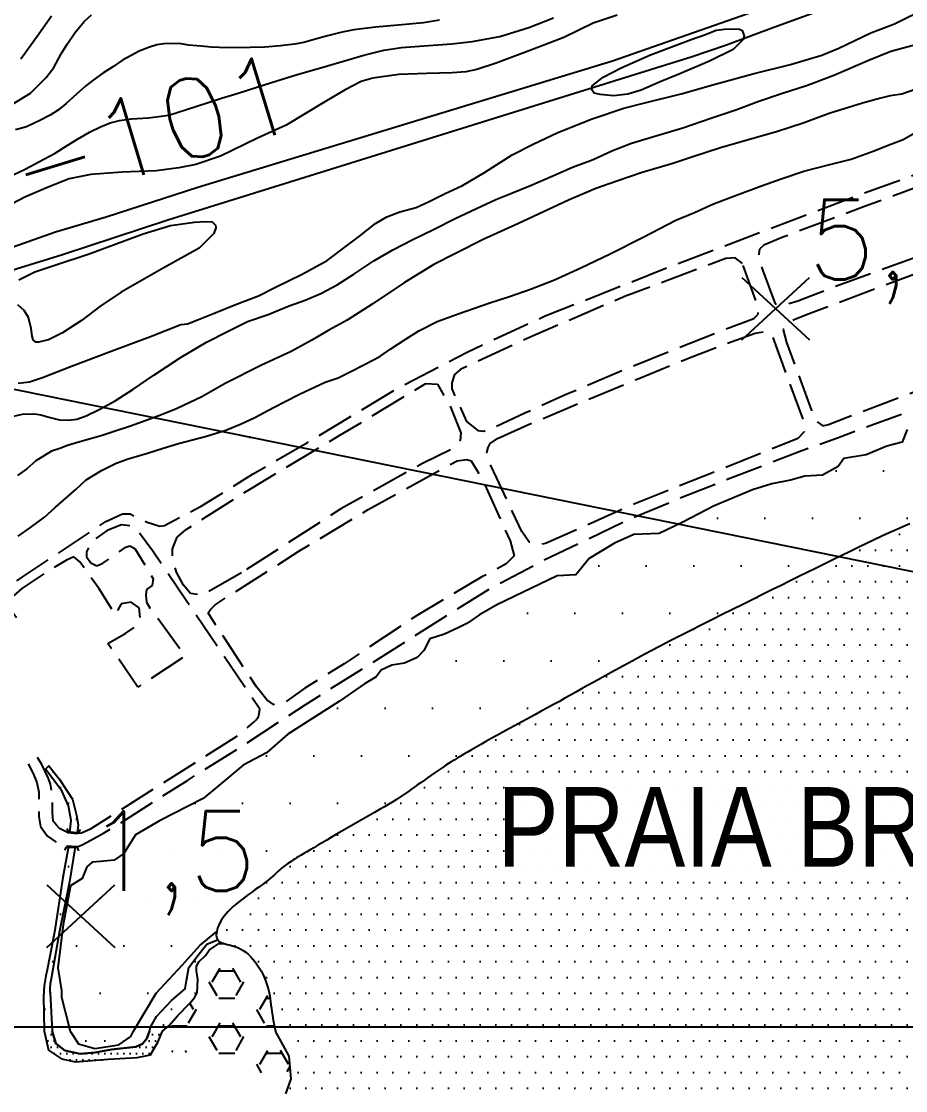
# Model space of a CAD drawing. Header units: millimetres. Extents: x 548366 to 1117317, y 7446967 to 14899125.
# Drawn here: x 552780 to 553223, y 7455383 to 7455919 of the extents above; entities that cross this region are included whole.
import ezdxf

# ---------------------------------------------------------------- set-up
doc = ezdxf.new("R2010")
doc.units = ezdxf.units.MM
doc.header["$MEASUREMENT"] = 0
doc.linetypes.add('MEIO-FIOx2', pattern=[20, 15, -5])
for name, color, linetype in [('AFLORAMENTO_ROCHOSO', 32, 'Continuous'), ('AUTO_ESTRADA', 224, 'Continuous'), ('CURVA_INTERMEDIÁRIA', 32, 'Continuous'), ('CURVA_MESTRA', 36, 'Continuous'), ('HACHURA_OCEANO', 131, 'Continuous'), ('MALHA_TM', 8, 'Continuous'), ('OCEANO', 5, 'Continuous'), ('PONTE', 8, 'Continuous'), ('PRAIA', 7, 'Continuous'), ('PTO_COTADO', 7, 'Continuous'), ('RADIAIS', 222, 'Continuous'), ('RIO_PERMANENTE', 4, 'Continuous'), ('RUA_PAV_C_MEIO_FIO', 1, 'MEIO-FIOx2'), ('TXT_HIDRO', 8, 'Continuous')]:
    doc.layers.add(name, color=color, linetype=linetype)
doc.styles.add('ROMANS', font='romans.shx')
doc.styles.add('TXT_PRAIA', font='ARIALN.TTF', dxfattribs={"height": 30})
pattern_1 = [(0, (0, 0), (3.96875, 7.9375), [0, -7.9375])]
pattern_2 = [(0, (0, 0), (0, 13.74815), [7.9375, -15.875]), (120, (0, 0), (-11.906247155, -6.874075), [7.9375, -15.875]), (60, (7.938, 0), (-11.906247155, 6.874075), [7.9375, -15.875])]

msp = doc.modelspace()

# ---------------------------------------------------------------- hatches: boundary and pattern name
at = {"layer": 'AFLORAMENTO_ROCHOSO'}
h = msp.add_hatch(dxfattribs=at)
h.set_pattern_fill('HEX', color=256, scale=2.5, style=0)
h.set_pattern_definition(pattern_2)
h.paths.add_polyline_path([(552867.77, 7455432.16), (552866.56, 7455429.76), (552864.16, 7455427.05), (552860, 7455422.7), (552860, 7455412.75), (552907.09, 7455412.75), (552906.43, 7455415.74), (552905.92, 7455418.35), (552905.52, 7455420.62), (552905.21, 7455422.61), (552904.96, 7455424.39), (552904.76, 7455426.02), (552904.56, 7455427.54), (552904.36, 7455429.03), (552904.11, 7455430.53), (552903.82, 7455432.05), (552903.47, 7455433.58), (552903.06, 7455435.13), (552902.58, 7455436.7), (552902.02, 7455438.27), (552901.38, 7455439.85), (552900.64, 7455441.43), (552899.8, 7455443.01), (552898.88, 7455444.58), (552897.87, 7455446.1), (552896.8, 7455447.57), (552895.68, 7455448.95), (552894.51, 7455450.24), (552893.31, 7455451.39), (552892.09, 7455452.41), (552890.85, 7455453.26), (552889.62, 7455453.97), (552888.4, 7455454.56), (552887.2, 7455455.04), (552886.03, 7455455.44), (552884.89, 7455455.77), (552883.81, 7455456.05), (552882.78, 7455456.31), (552881.26, 7455456.72), (552879.62, 7455457.31), (552873.78, 7455453.49), (552871.97, 7455450.79), (552868.67, 7455447.79), (552867.46, 7455445.38), (552867.46, 7455442.98), (552868.07, 7455438.77)])
h.paths.add_polyline_path([(552853.63, 7455415.63), (552850.27, 7455412.75), (552860, 7455412.75), (552860, 7455422.7), (552857.84, 7455420.44)])
h = msp.add_hatch(dxfattribs=at)
h.set_pattern_fill('HEX', color=256, scale=2.5, style=0)
h.set_pattern_definition(pattern_2)
h.paths.add_polyline_path([(552875.89, 7455398.09), (552878.3, 7455395.6), (552881.1, 7455392.2), (552883.6, 7455390.7), (552893.59, 7455388.61), (552899.44, 7455391.12), (552904.46, 7455397.8), (552909.48, 7455398.64), (552914.82, 7455388.87), (552913.93, 7455400.23), (552907.09, 7455412.75), (552860, 7455412.75), (552860, 7455402.4), (552861.38, 7455402.4), (552871.42, 7455399.89)])
h.paths.add_polyline_path([(552860, 7455402.4), (552860, 7455412.25), (552860, 7455412.75), (552850.27, 7455412.75), (552853.44, 7455402.4)])
at = {"layer": 'HACHURA_OCEANO'}
h = msp.add_hatch(dxfattribs=at)
h.set_pattern_fill('DOTS', color=256, scale=5, style=0)
h.set_pattern_definition(pattern_1)
h.paths.add_polyline_path([(553360, 7455610.83), (553241.88, 7455673.94), (553239.56, 7455673.02), (553235.7, 7455671.49), (553232.05, 7455670.02), (553228.55, 7455668.59), (553225.13, 7455667.16), (553221.73, 7455665.71), (553218.3, 7455664.21), (553214.78, 7455662.63), (553211.11, 7455660.95), (553207.3, 7455659.17), (553203.37, 7455657.3), (553199.34, 7455655.36), (553195.23, 7455653.36), (553191.04, 7455651.31), (553189.22, 7455650.41), (553197.64, 7455529.41), (553360, 7455521.9)])
h = msp.add_hatch(dxfattribs=at)
h.set_pattern_fill('DOTS', color=256, scale=5, style=0)
h.set_pattern_definition(pattern_1)
h.paths.add_polyline_path([(553189.22, 7455650.41), (553186.81, 7455649.23), (553182.54, 7455647.13), (553178.26, 7455645.02), (553173.94, 7455642.89), (553169.57, 7455640.74), (553165.14, 7455638.55), (553160.62, 7455636.33), (553156, 7455634.05), (553151.27, 7455631.71), (553146.4, 7455629.3), (553141.39, 7455626.82), (553136.27, 7455624.28), (553131.06, 7455621.68), (553125.8, 7455619.05), (553120.53, 7455616.4), (553115.27, 7455613.74), (553110.07, 7455611.09), (553104.96, 7455608.45), (553099.96, 7455605.85), (553095.92, 7455603.72), (553121.47, 7455532.93), (553197.64, 7455529.41)])
h = msp.add_hatch(dxfattribs=at)
h.set_pattern_fill('DOTS', color=256, scale=5, style=0)
h.set_pattern_definition(pattern_1)
h.paths.add_polyline_path([(553095.92, 7455603.72), (553095.11, 7455603.29), (553090.42, 7455600.79), (553085.9, 7455598.37), (553081.58, 7455596.03), (553077.48, 7455593.79), (553073.62, 7455591.67), (553070.01, 7455589.67), (553066.66, 7455587.81), (553063.54, 7455586.06), (553060.58, 7455584.41), (553057.74, 7455582.81), (553054.97, 7455581.25), (553052.2, 7455579.71), (553049.39, 7455578.14), (553046.49, 7455576.54), (553043.45, 7455574.88), (553040.3, 7455573.17), (553037.07, 7455571.42), (553033.79, 7455569.65), (553030.51, 7455567.88), (553027.26, 7455566.12), (553024.07, 7455564.39), (553020.98, 7455562.7), (553018.02, 7455561.07), (553015.2, 7455559.5), (553012.52, 7455558), (553009.99, 7455556.57), (553007.61, 7455555.21), (553005.38, 7455553.93), (553003.32, 7455552.74), (553001.42, 7455551.63), (552999.69, 7455550.6), (552998.1, 7455549.64), (552996.61, 7455548.73), (552995.2, 7455547.85), (552993.83, 7455546.98), (552992.48, 7455546.1), (552991.1, 7455545.19), (552989.67, 7455544.23), (552988.16, 7455543.21), (552986.59, 7455542.12), (552984.97, 7455541), (552983.44, 7455539.93), (552983.67, 7455539.31), (553121.47, 7455532.93)])
h = msp.add_hatch(dxfattribs=at)
h.set_pattern_fill('DOTS', color=256, scale=5, style=0)
h.set_pattern_definition(pattern_1)
h.paths.add_polyline_path([(552983.67, 7455539.31), (552982.62, 7455539.36), (552981.68, 7455538.69), (552980.04, 7455537.54), (552978.43, 7455536.4), (552976.87, 7455535.3), (552975.37, 7455534.23), (552973.91, 7455533.2), (552967.68, 7455529.02), (552965.86, 7455527.86), (552963.85, 7455526.63), (552961.64, 7455525.31), (552959.25, 7455523.91), (552956.71, 7455522.44), (552944.76, 7455515.59), (552959.27, 7455477.5), (553009.84, 7455469.82)])
h = msp.add_hatch(dxfattribs=at)
h.set_pattern_fill('DOTS', color=256, scale=5, style=0)
h.set_pattern_definition(pattern_1)
h.paths.add_polyline_path([(553197.64, 7455529.41), (552983.67, 7455539.31), (553031.33, 7455412.75), (553205.76, 7455412.75)])
h = msp.add_hatch(dxfattribs=at)
h.set_pattern_fill('DOTS', color=256, scale=5, style=0)
h.set_pattern_definition(pattern_1)
h.paths.add_polyline_path([(553360, 7455521.9), (553197.64, 7455529.41), (553205.76, 7455412.75), (553360, 7455412.75)])
h = msp.add_hatch(dxfattribs=at)
h.set_pattern_fill('DOTS', color=256, scale=5, style=0)
h.set_pattern_definition(pattern_1)
h.paths.add_polyline_path([(552944.76, 7455515.59), (552940.32, 7455513.05), (552937.7, 7455511.53), (552935.16, 7455510.05), (552932.74, 7455508.62), (552930.43, 7455507.26), (552928.26, 7455505.98), (552926.25, 7455504.79), (552924.41, 7455503.7), (552922.75, 7455502.71), (552921.25, 7455501.83), (552919.91, 7455501.03), (552918.7, 7455500.31), (552917.6, 7455499.65), (552916.6, 7455499.04), (552915.68, 7455498.47), (552914.83, 7455497.92), (552914.02, 7455497.4), (552913.25, 7455496.88), (552912.51, 7455496.37), (552911.81, 7455495.86), (552911.13, 7455495.34), (552910.47, 7455494.82), (552909.83, 7455494.28), (552909.2, 7455493.73), (552908.58, 7455493.15), (552907.93, 7455492.54), (552907.24, 7455491.89), (552906.47, 7455491.17), (552905.59, 7455490.39), (552904.58, 7455489.53), (552903.41, 7455488.57), (552902.04, 7455487.51), (552900.57, 7455486.42), (552959.27, 7455477.5)])
h = msp.add_hatch(dxfattribs=at)
h.set_pattern_fill('DOTS', color=256, scale=5, style=0)
h.set_pattern_definition(pattern_1)
h.paths.add_polyline_path([(553031.33, 7455412.75), (553009.84, 7455469.82), (552900.57, 7455486.42), (552900.47, 7455486.35), (552898.73, 7455485.08), (552896.87, 7455483.75), (552894.95, 7455482.36), (552893, 7455480.94), (552891.08, 7455479.51), (552889.23, 7455478.1), (552887.52, 7455476.72), (552885.97, 7455475.39), (552884.59, 7455474.11), (552883.36, 7455472.87), (552882.27, 7455471.66), (552881.32, 7455470.49), (552880.49, 7455469.34), (552879.76, 7455468.21), (552879.13, 7455467.09), (552878.59, 7455465.98), (552878.14, 7455464.88), (552877.79, 7455463.82), (552877.53, 7455462.8), (552877.38, 7455461.84), (552877.33, 7455460.95), (552877.4, 7455460.13), (552877.58, 7455459.42), (552877.88, 7455458.8), (552878.29, 7455458.28), (552878.81, 7455457.83), (552879.43, 7455457.45), (552880.14, 7455457.13), (552880.94, 7455456.84), (552881.83, 7455456.57), (552882.78, 7455456.31), (552883.81, 7455456.05), (552884.89, 7455455.77), (552886.03, 7455455.44), (552887.2, 7455455.04), (552888.4, 7455454.56), (552889.62, 7455453.97), (552890.85, 7455453.26), (552892.09, 7455452.41), (552893.31, 7455451.39), (552894.51, 7455450.24), (552895.68, 7455448.95), (552896.8, 7455447.57), (552897.87, 7455446.1), (552898.88, 7455444.58), (552899.8, 7455443.01), (552900.64, 7455441.43), (552901.38, 7455439.85), (552902.02, 7455438.27), (552902.58, 7455436.7), (552903.06, 7455435.13), (552903.47, 7455433.58), (552903.82, 7455432.05), (552904.11, 7455430.53), (552904.36, 7455429.03), (552904.56, 7455427.54), (552904.76, 7455426.02), (552904.96, 7455424.39), (552905.21, 7455422.61), (552905.52, 7455420.62), (552905.92, 7455418.35), (552906.43, 7455415.74), (552907.09, 7455412.75)])
h = msp.add_hatch(dxfattribs=at)
h.set_pattern_fill('DOTS', color=256, scale=5, style=0)
h.set_pattern_definition(pattern_1)
h.paths.add_polyline_path([(553360, 7455412.75), (552909.31, 7455412.75), (552915.87, 7455401.94), (552914.82, 7455388.87), (552912.2, 7455381.41), (552909.58, 7455372.08), (552909.58, 7455371.48), (552912.72, 7455369.13), (552912.72, 7455363.38), (552912.2, 7455360.5), (552912.72, 7455357.63), (552913.5, 7455353.71), (552912.72, 7455349.79), (552912.72, 7455346.13), (552911.93, 7455339.59), (552911.93, 7455335.93), (552912.98, 7455332.01), (552916.92, 7455326.06), (552918.23, 7455320.05), (552918.23, 7455315.87), (552917.7, 7455302.8), (552914.56, 7455289.21), (552908.02, 7455275.36), (552903.55, 7455257.96), (552903.03, 7455248.81), (552901.2, 7455241.5), (552895.7, 7455234.44), (552893.34, 7455231.3), (552892.56, 7455228.17), (552892.04, 7455222.42), (552890.76, 7455218.97), (552889.15, 7455215.15), (552885.95, 7455206.47), (552884.29, 7455203.15), (552884.29, 7455197.96), (552879.95, 7455193.09), (552879.3, 7455190.97), (552879.58, 7455186.99), (552875.97, 7455181.74), (552873.94, 7455180.27), (552872.83, 7455179.16), (552872.27, 7455177.87), (552872.46, 7455176.76), (552872.83, 7455175.84), (552873.75, 7455175.47), (552874.25, 7455175.37), (552877.85, 7455177.76), (552878.44, 7455174.49), (552876.07, 7455173.09), (552875.36, 7455172.38), (552875.1, 7455169.19), (552875.1, 7455165.48), (552872.95, 7455163.54), (552871.45, 7455161.91), (552870.31, 7455160.41), (552868.07, 7455158.99), (552864.3, 7455156.53), (552861.36, 7455154.17), (552860.06, 7455152.76), (552860, 7455152.56), (552860, 7454910), (553360, 7454910)])
at = {"layer": 'PRAIA'}
h = msp.add_hatch(dxfattribs=at)
h.set_pattern_fill('DOTS', color=40, scale=15, style=0)
h.set_pattern_definition([(0, (0, 0), (11.90625, 23.8125), [0, -23.8125])])
h.paths.add_polyline_path([(553104.96, 7455608.45), (553110.07, 7455611.09), (553115.27, 7455613.74), (553120.53, 7455616.4), (553125.8, 7455619.05), (553131.06, 7455621.68), (553136.27, 7455624.28), (553141.39, 7455626.82), (553146.4, 7455629.3), (553151.27, 7455631.71), (553156, 7455634.05), (553160.62, 7455636.33), (553165.14, 7455638.55), (553169.57, 7455640.74), (553173.94, 7455642.89), (553178.26, 7455645.02), (553182.54, 7455647.13), (553186.81, 7455649.23), (553191.04, 7455651.31), (553195.23, 7455653.36), (553199.34, 7455655.36), (553203.37, 7455657.3), (553207.3, 7455659.17), (553211.11, 7455660.95), (553214.78, 7455662.63), (553218.3, 7455664.21), (553221.73, 7455665.71), (553225.13, 7455667.16), (553228.55, 7455668.59), (553232.05, 7455670.02), (553235.7, 7455671.49), (553239.56, 7455673.02), (553243.68, 7455674.66), (553248.12, 7455676.41), (553252.86, 7455678.27), (553257.87, 7455680.24), (553263.14, 7455682.31), (553268.64, 7455684.45), (553274.34, 7455686.66), (553280.22, 7455688.93), (553286.26, 7455691.24), (553292.43, 7455693.59), (553298.7, 7455695.96), (553305.06, 7455698.35), (553311.48, 7455700.75), (553317.94, 7455703.14), (553324.41, 7455705.52), (553330.87, 7455707.87), (553337.3, 7455710.2), (553343.68, 7455712.48), (553350, 7455714.72), (553356.27, 7455716.91), (553360, 7455718.19), (553360, 7455763.8), (553349.48, 7455760.93), (553344.11, 7455758.01), (553342.16, 7455755.57), (553338.74, 7455752.16), (553336.31, 7455750.21), (553328.99, 7455745.34), (553324.6, 7455743.88), (553314.54, 7455744.69), (553312.59, 7455748.59), (553308.68, 7455751.52), (553304.29, 7455749.57), (553302.34, 7455745.67), (553294.05, 7455739.34), (553279.42, 7455735.92), (553265.27, 7455731.54), (553255.51, 7455726.67), (553229.17, 7455718.87), (553223.8, 7455714.49), (553221.36, 7455708.15), (553213.56, 7455706.2), (553203.31, 7455701.82), (553192.1, 7455699.87), (553189.17, 7455695.97), (553181.36, 7455691.59), (553172.58, 7455691.1), (553165.26, 7455689.15), (553156, 7455687.2), (553146.24, 7455684.28), (553126.73, 7455676), (553115.51, 7455670.15), (553110.63, 7455667.72), (553099.41, 7455662.36), (553086.73, 7455661.87), (553076.97, 7455657.48), (553064.42, 7455649.88), (553057.59, 7455641.6), (553048.32, 7455641.11), (553018.08, 7455626.5), (553009.3, 7455621.63), (553002.96, 7455617.24), (552999.05, 7455615.29), (552991.74, 7455611.88), (552984.42, 7455609.45), (552981.49, 7455603.6), (552978.08, 7455600.19), (552971.74, 7455597.27), (552965.39, 7455596.29), (552960.03, 7455593.86), (552957.59, 7455590.45), (552951.74, 7455587.03), (552939.05, 7455578.27), (552913.2, 7455561.7), (552902.47, 7455552.44), (552890.76, 7455546.11), (552879.54, 7455536.85), (552870.76, 7455529.54), (552860, 7455524.05), (552860, 7455445.65), (552860.26, 7455445.93), (552869.24, 7455455.88), (552877.53, 7455462.8), (552877.79, 7455463.82), (552878.14, 7455464.88), (552878.59, 7455465.98), (552879.13, 7455467.09), (552879.76, 7455468.21), (552880.49, 7455469.34), (552881.32, 7455470.49), (552882.27, 7455471.66), (552883.36, 7455472.87), (552884.59, 7455474.11), (552885.97, 7455475.39), (552887.52, 7455476.72), (552889.23, 7455478.1), (552891.08, 7455479.51), (552893, 7455480.94), (552894.95, 7455482.36), (552896.87, 7455483.75), (552898.73, 7455485.08), (552900.47, 7455486.35), (552902.04, 7455487.51), (552903.41, 7455488.57), (552904.58, 7455489.53), (552905.59, 7455490.39), (552906.47, 7455491.17), (552907.24, 7455491.89), (552907.93, 7455492.54), (552908.58, 7455493.15), (552909.2, 7455493.73), (552909.83, 7455494.28), (552910.47, 7455494.82), (552911.13, 7455495.34), (552911.81, 7455495.86), (552912.51, 7455496.37), (552913.25, 7455496.88), (552914.02, 7455497.4), (552914.83, 7455497.92), (552915.68, 7455498.47), (552916.6, 7455499.04), (552917.6, 7455499.65), (552918.7, 7455500.31), (552919.91, 7455501.03), (552921.25, 7455501.83), (552922.75, 7455502.71), (552924.41, 7455503.7), (552926.25, 7455504.79), (552928.26, 7455505.98), (552930.43, 7455507.26), (552932.74, 7455508.62), (552935.16, 7455510.05), (552937.7, 7455511.53), (552940.32, 7455513.05), (552943.02, 7455514.61), (552945.78, 7455516.19), (552948.56, 7455517.78), (552951.33, 7455519.36), (552954.06, 7455520.92), (552956.71, 7455522.44), (552959.25, 7455523.91), (552961.64, 7455525.31), (552963.85, 7455526.63), (552965.86, 7455527.86), (552967.68, 7455529.02), (552969.37, 7455530.11), (552970.94, 7455531.16), (552972.44, 7455532.18), (552973.91, 7455533.2), (552975.37, 7455534.23), (552976.87, 7455535.3), (552978.43, 7455536.4), (552980.04, 7455537.54), (552981.68, 7455538.69), (552983.33, 7455539.85), (552984.97, 7455541), (552986.59, 7455542.12), (552988.16, 7455543.21), (552989.67, 7455544.23), (552991.1, 7455545.19), (552992.48, 7455546.1), (552993.83, 7455546.98), (552995.2, 7455547.85), (552996.61, 7455548.73), (552998.1, 7455549.64), (552999.69, 7455550.6), (553001.42, 7455551.63), (553003.32, 7455552.74), (553005.38, 7455553.93), (553007.61, 7455555.21), (553009.99, 7455556.57), (553012.52, 7455558), (553015.2, 7455559.5), (553018.02, 7455561.07), (553020.98, 7455562.7), (553024.07, 7455564.39), (553027.26, 7455566.12), (553030.51, 7455567.88), (553033.79, 7455569.65), (553037.07, 7455571.42), (553040.3, 7455573.17), (553043.45, 7455574.88), (553046.49, 7455576.54), (553049.39, 7455578.14), (553052.2, 7455579.71), (553054.97, 7455581.25), (553057.74, 7455582.81), (553060.58, 7455584.41), (553063.54, 7455586.06), (553066.66, 7455587.81), (553070.01, 7455589.67), (553073.62, 7455591.67), (553077.48, 7455593.79), (553081.58, 7455596.03), (553085.9, 7455598.37), (553090.42, 7455600.79), (553095.11, 7455603.29), (553099.96, 7455605.85)])
h.paths.add_polyline_path([(552860, 7455524.05), (552848.81, 7455518.34), (552836.85, 7455511.21), (552830.99, 7455501.96), (552826.11, 7455498.55), (552819.19, 7455497.81), (552815.15, 7455497.58), (552812.46, 7455495.13), (552810.02, 7455489.29), (552804.22, 7455485.6), (552800.46, 7455466.27), (552797.82, 7455444.47), (552799.77, 7455433.26), (552799.77, 7455429.85), (552801.72, 7455422.05), (552804.05, 7455412.75), (552835.81, 7455412.75), (552847.09, 7455431.8), (552860, 7455445.65)])
h = msp.add_hatch(dxfattribs=at)
h.set_pattern_fill('DOTS', color=40, scale=6, style=0)
h.set_pattern_definition([(0, (0, 0), (4.7625, 9.525), [0, -9.525])])
h.paths.add_polyline_path([(552834.4, 7455410.17), (552835.81, 7455412.75), (552804.05, 7455412.75), (552808.15, 7455406.44), (552816.42, 7455404.18), (552828.41, 7455405.96)])
at = {"layer": 'RIO_PERMANENTE'}
h = msp.add_hatch(dxfattribs=at)
h.set_pattern_fill('DOTS', color=256, scale=5, style=0)
h.set_pattern_definition(pattern_1)
h.paths.add_polyline_path([(552798.59, 7455539.39), (552793.41, 7455545.81), (552791.71, 7455544.19), (552799.79, 7455533.3), (552803.17, 7455525.79), (552804.49, 7455518.47), (552803.83, 7455512.69), (552807.56, 7455512.42), (552807.99, 7455516.3), (552807.24, 7455521.18), (552806.3, 7455524.37), (552805.17, 7455529.07), (552802.73, 7455533.01)])
h = msp.add_hatch(dxfattribs=at)
h.set_pattern_fill('DOTS', color=256, scale=5, style=0)
h.set_pattern_definition(pattern_1)
h.paths.add_polyline_path([(552803.65, 7455487.67), (552806.51, 7455504.88), (552803.12, 7455505.03), (552800.43, 7455489.92), (552796.14, 7455462.4), (552792.57, 7455443.55), (552791.82, 7455440.55), (552791.07, 7455435.47), (552790.67, 7455430.29), (552791.06, 7455412.75), (552794.95, 7455412.75), (552793.96, 7455432.08), (552793.85, 7455432.53), (552793.76, 7455434.26), (552794.07, 7455436.61), (552794.45, 7455439.05), (552798.77, 7455462.89)])
h = msp.add_hatch(dxfattribs=at)
h.set_pattern_fill('DOTS', color=256, scale=5, style=0)
h.set_pattern_definition(pattern_1)
h.paths.add_polyline_path([(552879.67, 7455457.34), (552879.43, 7455457.45), (552878.81, 7455457.83), (552878.29, 7455458.28), (552877.98, 7455458.66), (552872.58, 7455456.5), (552867.46, 7455449.89), (552863.56, 7455444.78), (552862.35, 7455438.17), (552861.75, 7455433.96), (552860, 7455432.52), (552860, 7455422.7), (552864.16, 7455427.05), (552866.56, 7455429.76), (552867.77, 7455432.16), (552868.07, 7455438.77), (552867.46, 7455442.98), (552867.46, 7455445.38), (552868.67, 7455447.79), (552871.97, 7455450.79), (552873.78, 7455453.49)])
h.paths.add_polyline_path([(552857.84, 7455420.44), (552860, 7455422.7), (552860, 7455432.52), (552854.84, 7455428.25), (552847.32, 7455420.14), (552844.31, 7455414.73), (552843.79, 7455412.75), (552850.27, 7455412.75), (552853.63, 7455415.63)])
h = msp.add_hatch(dxfattribs=at)
h.set_pattern_fill('DOTS,_I', color=256, scale=2, style=2)
h.set_pattern_definition([(0, (0, 0), (1.5875, 3.175), [0, -3.175])])
h.paths.add_polyline_path([(552823.12, 7455398.71), (552837.68, 7455399.64), (552844.36, 7455401), (552848.04, 7455407.26), (552850.27, 7455412.75), (552843.79, 7455412.75), (552842.54, 7455409.19), (552840.29, 7455406.39), (552837, 7455404.95), (552824.83, 7455403.6), (552816.52, 7455402.13), (552809.06, 7455401.41), (552801.29, 7455403.18), (552796.93, 7455406.58), (552794.95, 7455412.75), (552791.06, 7455412.75), (552793.25, 7455403.31), (552799.65, 7455398.96), (552806.74, 7455397.46)])

# ---------------------------------------------------------------- linework, layer by layer
at = {"layer": 'AUTO_ESTRADA', "ltscale": 2.5}
for points in [[(552673.57, 7455721.57), (552678.36, 7455729.56), (552691.41, 7455746.73), (552705.79, 7455763.2), (552721.63, 7455776.28), (552744.56, 7455791.74), (552755.46, 7455797.58), (552769.32, 7455803.86), (552796.73, 7455813.6), (552822.12, 7455821.09), (552868.08, 7455836.07), (553076, 7455899.29), (553164.51, 7455930.46), (553189.95, 7455940.38), (553206.57, 7455948.96), (553224, 7455961.51)], [(553186.84, 7455927), (553156.99, 7455916.15), (553133.16, 7455907.13), (553115.58, 7455901.17), (552853.06, 7455819.52), (552800.14, 7455802.12), (552776.9, 7455794.87), (552756.79, 7455786.81), (552744.64, 7455779.67), (552716.78, 7455758.61), (552700.42, 7455740.75), (552690.15, 7455726.66), (552681.39, 7455712.74), (552675.21, 7455699.07), (552669.67, 7455683.48), (552664.06, 7455657.89), (552662.46, 7455640.7), (552663.33, 7455612.26), (552667.09, 7455588.19), (552672.29, 7455564.84), (552678.47, 7455545.04), (552712.04, 7455463.49), (552730.37, 7455417.73), (552732.5, 7455412.75)]]:
    msp.add_lwpolyline(points, dxfattribs=at)
at = {"layer": 'CURVA_INTERMEDIÁRIA'}
for points, elevation in [([(552777.92, 7455737.69), (552783.66, 7455738.45), (552790.2, 7455740.59), (552804.7, 7455746.23), (552824.67, 7455753.74), (552844.27, 7455761.08), (552859.48, 7455767.19), (552862.97, 7455767.55), (552868.43, 7455769.7), (552876.84, 7455773.01), (552886.6, 7455776.94), (552898.5, 7455781.59), (552907.1, 7455785.8), (552920.36, 7455792.42), (552932.96, 7455799.31), (552942.55, 7455806.45), (552949.08, 7455811.46), (552957.23, 7455817.72), (552962.87, 7455821.12), (552969.31, 7455823.71), (552977.51, 7455825.89), (552984.09, 7455828.81), (552992.14, 7455832.75), (553000.88, 7455836.86), (553011.89, 7455843.34), (553025.67, 7455852.2), (553036.26, 7455857.53), (553048.65, 7455863.47), (553065.84, 7455870.35), (553081.78, 7455875.54), (553092.34, 7455878.32), (553110.51, 7455882.76), (553127.61, 7455887.72), (553147.13, 7455893), (553165.28, 7455897.55), (553181.11, 7455902.22), (553189.59, 7455905.72), (553205.57, 7455913.35), (553217.53, 7455917.87), (553234, 7455926.12)], 40), ([(552772.29, 7455840.67), (552781.54, 7455845.1), (552788.31, 7455848.78), (552796.46, 7455853.07), (552802.55, 7455856.83), (552807.74, 7455860.14), (552814.01, 7455863.81), (552819.29, 7455866.22), (552824.13, 7455868.19), (552828.78, 7455869.44), (552834.78, 7455870.25), (552843.37, 7455870.78), (552853.53, 7455872.11), (552867, 7455876.47), (552879.89, 7455880.59), (552888.3, 7455883.18), (552901.91, 7455887.56), (552917.85, 7455892.48), (552930.2, 7455895.98), (552951.41, 7455902.25), (552961.34, 7455904.67), (552970.21, 7455906.01), (552981.49, 7455906.91), (552995.41, 7455907.94), (553005.71, 7455909.02), (553019.6, 7455911.51), (553034.06, 7455916.04), (553046.53, 7455920.9)], 60), ([(552775.16, 7455877.6), (552784.09, 7455883.19), (552788.38, 7455887.31), (552791.97, 7455890.97), (552795.78, 7455895.94), (552799.51, 7455902.86), (552802.49, 7455907.65), (552806.31, 7455913.44), (552811.05, 7455919.08), (552814.72, 7455922.48)], 80), ([(552989.28, 7455919.7), (552981.31, 7455918.44), (552968.51, 7455917.28), (552957.14, 7455916.21), (552946.39, 7455914.87), (552940.39, 7455913.7), (552933.05, 7455911.91), (552926.43, 7455910.04), (552921.25, 7455908.62), (552916.6, 7455907.64), (552909.61, 7455906.92), (552901.73, 7455906.2), (552894.39, 7455906.03), (552882.93, 7455905.94), (552874.79, 7455906.29), (552869.77, 7455906.65), (552863.42, 7455907.28), (552858.85, 7455907.99), (552851.06, 7455907.9), (552847.57, 7455907.37), (552843.91, 7455906.29), (552838.72, 7455904.14), (552834.6, 7455901.99), (552830.21, 7455899.67), (552825.38, 7455896.36), (552820.36, 7455893.14), (552815.62, 7455889.74), (552811.86, 7455886.79), (552807.29, 7455882.68), (552802.01, 7455877.94), (552798.16, 7455874.72), (552794.04, 7455872.12), (552789.09, 7455869.53), (552782.18, 7455866.34), (552776.65, 7455864.75)], 70), ([(552779.3, 7455900.4), (552788.34, 7455912.94), (552794.68, 7455921.87)], 90), ([(552775.58, 7455721.22), (552780.15, 7455722.18), (552786.32, 7455722.39), (552789.3, 7455721.83), (552794.05, 7455720.49), (552798.7, 7455719.41), (552803.27, 7455719.14), (552807.39, 7455719.68), (552812.13, 7455721.29), (552818.58, 7455724.6), (552826.64, 7455728.8), (552835.41, 7455734.6), (552846.06, 7455741.67), (552852.4, 7455745.87), (552859.65, 7455750.73), (552872.37, 7455758.25), (552883.02, 7455763.61), (552893.05, 7455768.62), (552903.39, 7455772.19), (552913.82, 7455776.58), (552921.95, 7455779.4), (552929.74, 7455782.62), (552937.98, 7455787.01), (552946.31, 7455792.37), (552956.33, 7455799.08), (552965.91, 7455804.54), (552975.52, 7455809.56), (552986.63, 7455814.93), (552997.11, 7455820.26), (553007.77, 7455825.27), (553017.53, 7455829.84), (553025.05, 7455832.88), (553034.98, 7455836.79), (553046.06, 7455841.67), (553055.91, 7455845.97), (553066.31, 7455849.94), (553075.69, 7455854.2), (553085.63, 7455858.13), (553097.27, 7455861.6), (553111.38, 7455865.79), (553125.91, 7455870.72), (553137.99, 7455874.84), (553149.48, 7455879.09), (553160.85, 7455883.02), (553173.78, 7455887.08), (553187.11, 7455892.19), (553204.89, 7455899.79), (553215.69, 7455904.23), (553228.68, 7455907.66)], 30), ([(553228.32, 7455885.14), (553221.13, 7455882.65), (553215.38, 7455881.73), (553209.89, 7455880.55), (553201.52, 7455878.19), (553184.8, 7455872.94), (553171.73, 7455868.1), (553158.32, 7455863.77), (553141.22, 7455858.94), (553130.21, 7455855.72), (553116.42, 7455851.15), (553106.3, 7455847.85), (553090.91, 7455843.33), (553078.29, 7455839.03), (553067.72, 7455835.36), (553054.03, 7455829.46), (553028.89, 7455817.72), (553011.17, 7455809.74), (552997.56, 7455802.95), (552986.41, 7455797.15), (552971.73, 7455788.12), (552955.44, 7455777.39), (552942.99, 7455769.34), (552933.77, 7455764.33), (552925.27, 7455759.32), (552914.89, 7455753.62), (552899.59, 7455746.64), (552881.77, 7455737.61), (552870.13, 7455730.81), (552857.78, 7455725.08), (552849.92, 7455721.9), (552842.13, 7455718.95), (552834.25, 7455716.09), (552826.64, 7455713.59), (552820.1, 7455711.44), (552814.28, 7455709.83), (552807.75, 7455708.04), (552802.73, 7455706.43), (552798.79, 7455705), (552794.68, 7455703.57), (552791.1, 7455701.51), (552786.85, 7455698.73), (552782.28, 7455694.7), (552777.6, 7455691.4)], 20), ([(552777.92, 7455660.94), (552784.09, 7455665.41), (552791.1, 7455670.59), (552796.56, 7455675.42), (552807.03, 7455684.63), (552812.04, 7455689.26), (552819.74, 7455694), (552827.18, 7455697.57), (552833.08, 7455699.81), (552842.75, 7455702.67), (552850.72, 7455705.18), (552858.31, 7455707.5), (552872.46, 7455711.07), (552882.04, 7455714.2), (552889.83, 7455717.25), (552896.72, 7455720.47), (552906.03, 7455725.47), (552919.02, 7455732.29), (552926.88, 7455735.83), (552931.9, 7455738.24), (552938.52, 7455740.48), (552944.52, 7455743.34), (552951.59, 7455747.01), (552959.29, 7455751.12), (552964.84, 7455754.88), (552972.09, 7455759.62), (552978.9, 7455764), (552988.12, 7455768.59), (552999.17, 7455772.72), (553014.03, 7455777.82), (553024.33, 7455781.13), (553034.96, 7455784.83), (553047.04, 7455789.6), (553060.2, 7455795.59), (553074.89, 7455802.66), (553091.36, 7455810.89), (553107.74, 7455819.52), (553117.14, 7455823.36), (553126.72, 7455827.66), (553138.31, 7455831.93), (553150.85, 7455836.64), (553161.17, 7455840.31), (553172.02, 7455843.98), (553185.04, 7455847.43), (553195.75, 7455850.05), (553206.73, 7455853.98), (553215.62, 7455857.65), (553221.76, 7455859.87), (553230.78, 7455865.11)], 10)]:
    msp.add_lwpolyline(points, dxfattribs=dict(at, elevation=elevation))
at = {"layer": 'CURVA_MESTRA', "elevation": 50}
for points in [[(553078.41, 7455922.22), (553066.41, 7455918.26), (553051.68, 7455911), (553033.81, 7455904.23), (553017.7, 7455898.2), (553007.95, 7455895.07), (553002.57, 7455893.91), (552995.59, 7455893.37), (552982.92, 7455893.08), (552968.87, 7455892.54), (552955.82, 7455890.64), (552950.03, 7455888.94), (552941.92, 7455884.76), (552931.8, 7455878.77), (552912.35, 7455867.16), (552898.06, 7455860.54), (552879.51, 7455851.49), (552867.09, 7455847.4), (552858.56, 7455845.68), (552847.13, 7455844.15), (552830.04, 7455843.45), (552814.37, 7455842.39), (552803.62, 7455840.14), (552792.97, 7455836.03), (552781.37, 7455830.93), (552768.85, 7455824.45)], [(553100.01, 7455888.82), (553090.43, 7455884.71), (553083.76, 7455882.65), (553076.58, 7455881.79), (553069.91, 7455882.47), (553066.83, 7455883.15), (553065.64, 7455884.86), (553065.81, 7455886.74), (553071.45, 7455891.19), (553080.35, 7455895.82), (553095.11, 7455902.34), (553115.43, 7455910.03), (553122.77, 7455912.54), (553128.06, 7455914.67), (553132.17, 7455915.19), (553136.78, 7455915.37), (553139.78, 7455915.22), (553141.06, 7455914.51), (553142.08, 7455911.95), (553141.66, 7455910.03), (553136.65, 7455905.11), (553124.65, 7455899.12), (553109.76, 7455892.76), (553100.01, 7455888.82)], [(552778.29, 7455789.51), (552786.35, 7455793.54), (552796.82, 7455797.03), (552813.65, 7455802.66), (552840.6, 7455812.59), (552854.28, 7455816.72), (552866.46, 7455818.42), (552871.65, 7455818.87), (552875.24, 7455818.56), (552876.85, 7455816.95), (552877.08, 7455815.58), (552876.15, 7455812.82), (552868.7, 7455805.45), (552850.63, 7455795.38), (552829.68, 7455783.31), (552818.94, 7455776.15)], [(552818.94, 7455776.15), (552809.8, 7455769.18), (552800.22, 7455762.91), (552793.19, 7455759.48), (552788.13, 7455758.33), (552786.75, 7455758.33), (552785.52, 7455759.43), (552784.92, 7455761.31), (552784.47, 7455765.21), (552783.13, 7455770.7), (552780.89, 7455774.18), (552777.84, 7455776.96)]]:
    msp.add_lwpolyline(points, dxfattribs=at)
at = {"layer": 'MALHA_TM'}
msp.add_lwpolyline([(549360, 7455415), (559365, 7455415)], dxfattribs=at)
at = {"layer": 'OCEANO', "ltscale": 2.5}
msp.add_lwpolyline([(553225.13, 7455667.16), (553221.73, 7455665.71), (553218.3, 7455664.21), (553214.78, 7455662.63), (553211.11, 7455660.95), (553207.3, 7455659.17), (553203.37, 7455657.3), (553199.34, 7455655.36), (553195.23, 7455653.36), (553191.04, 7455651.31), (553186.81, 7455649.23), (553182.54, 7455647.13), (553178.26, 7455645.02), (553173.94, 7455642.89), (553169.57, 7455640.74), (553165.14, 7455638.55), (553160.62, 7455636.33), (553156, 7455634.05), (553151.27, 7455631.71), (553146.4, 7455629.3), (553141.39, 7455626.82), (553136.27, 7455624.28), (553131.06, 7455621.68), (553125.8, 7455619.05), (553120.53, 7455616.4), (553115.27, 7455613.74), (553110.07, 7455611.09), (553104.96, 7455608.45), (553099.96, 7455605.85), (553095.11, 7455603.29), (553090.42, 7455600.79), (553085.9, 7455598.37), (553081.58, 7455596.03), (553077.48, 7455593.79), (553073.62, 7455591.67), (553070.01, 7455589.67), (553066.66, 7455587.81), (553063.54, 7455586.06), (553060.58, 7455584.41), (553057.74, 7455582.81), (553054.97, 7455581.25), (553052.2, 7455579.71), (553049.39, 7455578.14), (553046.49, 7455576.54), (553043.45, 7455574.88), (553040.3, 7455573.17), (553037.07, 7455571.42), (553033.79, 7455569.65), (553030.51, 7455567.88), (553027.26, 7455566.12), (553024.07, 7455564.39), (553020.98, 7455562.7), (553018.02, 7455561.07), (553015.2, 7455559.5), (553012.52, 7455558), (553009.99, 7455556.57), (553007.61, 7455555.21), (553005.38, 7455553.93), (553003.32, 7455552.74), (553001.42, 7455551.63), (552999.69, 7455550.6), (552998.1, 7455549.64), (552996.61, 7455548.73), (552995.2, 7455547.85), (552993.83, 7455546.98), (552992.48, 7455546.1), (552991.1, 7455545.19), (552989.67, 7455544.23), (552988.16, 7455543.21), (552986.59, 7455542.12), (552984.97, 7455541), (552983.33, 7455539.85), (552981.68, 7455538.69), (552980.04, 7455537.54), (552978.43, 7455536.4), (552976.87, 7455535.3), (552975.37, 7455534.23), (552973.91, 7455533.2), (552967.68, 7455529.02), (552965.86, 7455527.86), (552963.85, 7455526.63), (552961.64, 7455525.31), (552959.25, 7455523.91), (552956.71, 7455522.44), (552940.32, 7455513.05), (552937.7, 7455511.53), (552935.16, 7455510.05), (552932.74, 7455508.62), (552930.43, 7455507.26), (552928.26, 7455505.98), (552926.25, 7455504.79), (552924.41, 7455503.7), (552922.75, 7455502.71), (552921.25, 7455501.83), (552919.91, 7455501.03), (552918.7, 7455500.31), (552917.6, 7455499.65), (552916.6, 7455499.04), (552915.68, 7455498.47), (552914.83, 7455497.92), (552914.02, 7455497.4), (552913.25, 7455496.88), (552912.51, 7455496.37), (552911.81, 7455495.86), (552911.13, 7455495.34), (552910.47, 7455494.82), (552909.83, 7455494.28), (552909.2, 7455493.73), (552908.58, 7455493.15), (552907.93, 7455492.54), (552907.24, 7455491.89), (552906.47, 7455491.17), (552905.59, 7455490.39), (552904.58, 7455489.53), (552903.41, 7455488.57), (552902.04, 7455487.51), (552900.47, 7455486.35), (552898.73, 7455485.08), (552896.87, 7455483.75), (552894.95, 7455482.36), (552893, 7455480.94), (552891.08, 7455479.51), (552889.23, 7455478.1), (552887.52, 7455476.72), (552885.97, 7455475.39), (552884.59, 7455474.11), (552883.36, 7455472.87), (552882.27, 7455471.66), (552881.32, 7455470.49), (552880.49, 7455469.34), (552879.76, 7455468.21), (552879.13, 7455467.09), (552878.59, 7455465.98), (552878.14, 7455464.88), (552877.79, 7455463.82), (552877.53, 7455462.8), (552877.38, 7455461.84), (552877.33, 7455460.95), (552877.4, 7455460.13), (552877.58, 7455459.42), (552877.88, 7455458.8), (552878.29, 7455458.28), (552878.81, 7455457.83), (552879.43, 7455457.45), (552880.14, 7455457.13), (552880.94, 7455456.84), (552881.83, 7455456.57), (552882.78, 7455456.31), (552883.81, 7455456.05), (552884.89, 7455455.77), (552886.03, 7455455.44), (552887.2, 7455455.04), (552888.4, 7455454.56), (552889.62, 7455453.97), (552890.85, 7455453.26), (552892.09, 7455452.41), (552893.31, 7455451.39), (552894.51, 7455450.24), (552895.68, 7455448.95), (552896.8, 7455447.57), (552897.87, 7455446.1), (552898.88, 7455444.58), (552899.8, 7455443.01), (552900.64, 7455441.43), (552901.38, 7455439.85), (552902.02, 7455438.27), (552902.58, 7455436.7), (552903.06, 7455435.13), (552903.47, 7455433.58), (552903.82, 7455432.05), (552904.11, 7455430.53), (552904.36, 7455429.03), (552904.56, 7455427.54), (552904.76, 7455426.02), (552904.96, 7455424.39), (552905.21, 7455422.61), (552905.52, 7455420.62), (552905.92, 7455418.35), (552906.43, 7455415.74), (552907.09, 7455412.75)], dxfattribs=at)
at = {"layer": 'OCEANO'}
msp.add_lwpolyline([(552912.2, 7455381.41), (552914.82, 7455388.87), (552913.93, 7455400.23), (552907.09, 7455412.75)], dxfattribs=at)
at = {"layer": 'PONTE', "ltscale": 2.5}
for points in [[(552802.42, 7455514.42), (552803.03, 7455512.74), (552808.44, 7455512.36), (552809.2, 7455513.97)], [(552801.38, 7455503.47), (552802.18, 7455505.07), (552807.6, 7455504.84), (552808.18, 7455503.15)]]:
    msp.add_lwpolyline(points, dxfattribs=at)
at = {"layer": 'PRAIA', "ltscale": 2.5}
for points in [[(553223.8, 7455714.49), (553221.36, 7455708.15), (553213.56, 7455706.2), (553203.31, 7455701.82), (553192.1, 7455699.87), (553189.17, 7455695.97), (553181.36, 7455691.59), (553172.58, 7455691.1), (553165.26, 7455689.15), (553156, 7455687.2), (553146.24, 7455684.28), (553126.73, 7455676), (553115.51, 7455670.15), (553110.63, 7455667.72), (553099.41, 7455662.36), (553086.73, 7455661.87), (553076.97, 7455657.48), (553064.42, 7455649.88), (553057.59, 7455641.6), (553048.32, 7455641.11), (553018.08, 7455626.5), (553009.3, 7455621.63), (553002.96, 7455617.24), (552999.05, 7455615.29), (552991.74, 7455611.88), (552984.42, 7455609.45), (552981.49, 7455603.6), (552978.08, 7455600.19), (552971.74, 7455597.27), (552965.39, 7455596.29), (552960.03, 7455593.86), (552957.59, 7455590.45), (552951.74, 7455587.03), (552939.05, 7455578.27), (552913.2, 7455561.7), (552902.47, 7455552.44), (552890.76, 7455546.11), (552879.54, 7455536.85), (552870.76, 7455529.54), (552848.81, 7455518.34), (552836.85, 7455511.21), (552830.99, 7455501.96), (552826.11, 7455498.55), (552819.19, 7455497.81), (552815.15, 7455497.58), (552812.46, 7455495.13), (552810.02, 7455489.29), (552804.22, 7455485.6), (552800.46, 7455466.27), (552797.82, 7455444.47), (552799.77, 7455433.26), (552799.77, 7455429.85), (552801.72, 7455422.05), (552804.05, 7455412.75)], [(552835.81, 7455412.75), (552847.09, 7455431.8), (552860.26, 7455445.93), (552869.24, 7455455.88), (552877.53, 7455462.8)]]:
    msp.add_lwpolyline(points, dxfattribs=at)
at = {"layer": 'PRAIA'}
msp.add_lwpolyline([(552804.05, 7455412.75), (552808.15, 7455406.44), (552816.42, 7455404.18), (552828.41, 7455405.96), (552834.4, 7455410.17), (552835.81, 7455412.75)], dxfattribs=at)
at = {"layer": 'PTO_COTADO', "ltscale": 2.5}
for points in [[(553140.84, 7455759.5), (553174.92, 7455790.77)], [(553140.84, 7455790.77), (553174.92, 7455759.5)], [(552792.29, 7455454.83), (552826.36, 7455486.1)], [(552792.29, 7455486.1), (552826.36, 7455454.83)]]:
    msp.add_lwpolyline(points, dxfattribs=at)
at = {"layer": 'RADIAIS', "linetype": 'Continuous', "ltscale": 2.5}
msp.add_lwpolyline([(559262.31, 7454419.92), (549465.15, 7456405.57)], dxfattribs=at)
for radius in [4998.2, 3998.56, 2998.91, 1999.28]:
    msp.add_circle((554363.71, 7455412.75), radius, dxfattribs=at)
msp.add_point((552894.14, 7455710.6), dxfattribs=at)
at = {"layer": 'RIO_PERMANENTE', "ltscale": 2.5}
for points in [[(552803.8, 7455512.28), (552804.49, 7455518.47), (552803.17, 7455525.79), (552799.79, 7455533.3), (552791.71, 7455544.19), (552793.41, 7455545.81), (552798.59, 7455539.39), (552802.73, 7455533.01), (552805.17, 7455529.07), (552806.3, 7455524.37), (552807.24, 7455521.18), (552807.99, 7455516.3), (552807.55, 7455512.03)], [(552806.58, 7455505.29), (552803.65, 7455487.67), (552798.77, 7455462.89), (552794.45, 7455439.05), (552794.07, 7455436.61), (552793.76, 7455434.26), (552793.85, 7455432.53), (552793.96, 7455432.08), (552794.95, 7455412.75), (552796.93, 7455406.58), (552801.29, 7455403.18), (552809.06, 7455401.41), (552816.52, 7455402.13), (552824.83, 7455403.6), (552837, 7455404.95), (552840.29, 7455406.39), (552842.54, 7455409.19), (552843.79, 7455412.75), (552844.31, 7455414.73), (552847.32, 7455420.14), (552854.84, 7455428.25), (552861.75, 7455433.96), (552862.35, 7455438.17), (552863.56, 7455444.78), (552867.46, 7455449.89), (552872.58, 7455456.5), (552877.98, 7455458.66)]]:
    msp.add_lwpolyline(points, dxfattribs=at)
at = {"layer": 'RIO_PERMANENTE'}
for points in [[(552803.19, 7455505.43), (552800.43, 7455489.92), (552796.14, 7455462.4), (552792.57, 7455443.55), (552791.82, 7455440.55)], [(552850.27, 7455412.75), (552853.63, 7455415.63), (552857.84, 7455420.44), (552864.16, 7455427.05), (552866.56, 7455429.76), (552867.77, 7455432.16), (552868.07, 7455438.77), (552867.46, 7455442.98), (552867.46, 7455445.38), (552868.67, 7455447.79), (552871.97, 7455450.79), (552873.78, 7455453.49), (552879.67, 7455457.34)], [(552791.82, 7455440.55), (552791.07, 7455435.47), (552790.67, 7455430.29)], [(552790.67, 7455430.29), (552791.06, 7455412.75)], [(552791.06, 7455412.75), (552793.25, 7455403.31), (552799.65, 7455398.96), (552806.74, 7455397.46), (552823.12, 7455398.71), (552837.68, 7455399.64), (552844.36, 7455401), (552848.04, 7455407.26), (552850.27, 7455412.75)], [(552843.79, 7455412.75), (552842.54, 7455409.19), (552840.29, 7455406.39), (552837, 7455404.95), (552824.83, 7455403.6), (552816.52, 7455402.13), (552809.06, 7455401.41), (552801.29, 7455403.18), (552796.93, 7455406.58), (552794.95, 7455412.75)]]:
    msp.add_lwpolyline(points, dxfattribs=at)
at = {"layer": 'RUA_PAV_C_MEIO_FIO', "ltscale": 1.25, "flags": 128}
for points in [[(552770.3, 7455615.77), (552769.04, 7455617.87), (552767.17, 7455620.65), (552763.97, 7455621.86), (552758.66, 7455619.25), (552754.17, 7455614.76), (552752.44, 7455607.51), (552752.79, 7455602.33), (552754.52, 7455597.5), (552755.56, 7455595.29), (552757.28, 7455593.7), (552758.66, 7455593.7), (552774.57, 7455569.53), (552769.85, 7455565.98), (552752.44, 7455589.9), (552753.48, 7455590.59), (552753.13, 7455594.04), (552748, 7455600.39), (552747.31, 7455608.33), (552749.04, 7455615.58), (552753.53, 7455621.8), (552758.38, 7455625.6), (552779.46, 7455640.1), (552821.99, 7455668.41), (552830.29, 7455672.21), (552834.09, 7455672.21), (552836.51, 7455670.83), (552842.73, 7455668.07), (552848.96, 7455666), (552851.38, 7455666.34), (552869.7, 7455676.01), (552895.46, 7455692.07), (552923.12, 7455707.95), (552967.72, 7455734.89), (553003.13, 7455753.35), (553042.26, 7455771.42), (553108.23, 7455797.55), (553200.88, 7455832.57), (553235.38, 7455845.13), (553259.18, 7455853.94), (553259.99, 7455856.08), (553259.99, 7455856.08), (553259.83, 7455858.93), (553257.91, 7455863.43), (553257.91, 7455866.39), (553258.65, 7455870.83), (553261.62, 7455874.54), (553266.81, 7455878.24), (553276.44, 7455884.16), (553287.69, 7455892.6), (553300.29, 7455904.11), (553306.74, 7455911.29), (553312.06, 7455924.78), (553315.15, 7455932.29), (553322.47, 7455946.93), (553332.26, 7455972.12), (553333.36, 7455975.42), (553335.26, 7455980.58), (553338.04, 7455990.64), (553338.04, 7456005.84), (553336.65, 7456034.58), (553335.88, 7456041.56), (553335.88, 7456041.56)], [(552807.6, 7455505.25), (552810.09, 7455506.3), (552814.33, 7455508.54), (552820.78, 7455512.04), (552827.82, 7455516.28), (552862.88, 7455538.56), (552892.28, 7455557.03), (552921.96, 7455576.44), (553013.28, 7455634), (553041.35, 7455648.85), (553081.49, 7455668.15), (553107.25, 7455679.03), (553136.31, 7455690.58), (553169.59, 7455703.43), (553188.83, 7455710.37), (553295.04, 7455749.49), (553413.78, 7455795.05), (553441.46, 7455803.51), (553472.72, 7455813.5), (553520.44, 7455826.49), (553552.53, 7455833.57), (553615.82, 7455846.96), (553617.43, 7455849.85), (553619.22, 7455854.8), (553616.31, 7455867.29), (553611.72, 7455878.94), (553611.66, 7455882.59), (553614.83, 7455884.78), (553620.83, 7455885.28), (553635.51, 7455856.18), (553644.03, 7455858.36), (553635.1, 7455877.05), (553628.24, 7455894.55), (553627.36, 7455896.55), (553627.23, 7455900.98), (553628.75, 7455902.36), (553646.08, 7455904.4), (553663.17, 7455905.93), (553671.76, 7455907.27), (553674.44, 7455908.47), (553674.44, 7455908.47), (553674.94, 7455913.47), (553662.33, 7455948.57), (553659.64, 7455952.69), (553655.87, 7455953.23), (553652.1, 7455951.8), (553635.8, 7455944.79), (553618.46, 7455936.33), (553615.13, 7455935.14), (553615.13, 7455935.14), (553611.05, 7455932.44), (553611.05, 7455932.44)], [(553151.32, 7455794.51), (553157.69, 7455777.54), (553161.7, 7455777.03), (553169.05, 7455778.98), (553190.23, 7455787.18), (553237.46, 7455804.41), (553263.67, 7455814.3), (553270.15, 7455818.08), (553272.78, 7455821.5), (553270.61, 7455828.96), (553266.71, 7455839.2), (553264.51, 7455844.81), (553263.04, 7455846.58), (553259.94, 7455846.8), (553254.21, 7455845.66), (553242.61, 7455841.02), (553202.39, 7455826.34), (553161.53, 7455810.92), (553151.93, 7455806.95), (553149.72, 7455804.91), (553149.43, 7455802.58), (553149.43, 7455800.55), (553151.32, 7455794.51)], [(553254.25, 7455802.3), (553173.37, 7455772.07), (553173.37, 7455772.07), (553167.1, 7455769.48), (553163.77, 7455767.52), (553161.69, 7455764.52), (553163.31, 7455758.05), (553175.9, 7455723.95), (553178.7, 7455718.36), (553181.46, 7455716.33), (553184.42, 7455717.06), (553193.8, 7455720.69), (553232.42, 7455735.34), (553274.39, 7455750.66), (553287.04, 7455755.01), (553292.01, 7455758.54), (553293.73, 7455762.39), (553289.12, 7455777.48), (553281.12, 7455799.88), (553278.14, 7455806.73), (553277.09, 7455808.55), (553274.7, 7455809.8), (553272.29, 7455809), (553254.25, 7455802.3)], [(553018.3, 7455710.03), (553035.76, 7455717.74), (553061.95, 7455728.81), (553090.02, 7455740.44), (553114.99, 7455750.6), (553140.21, 7455760.2), (553147.67, 7455762.76), (553153.62, 7455763.82), (553156.35, 7455760.9), (553163.15, 7455741.93), (553172.46, 7455716.86), (553172.13, 7455713.29), (553169.07, 7455709.91), (553107.15, 7455685.15), (553087.28, 7455677.21), (553042.47, 7455657.38), (553038.5, 7455656.72), (553034.21, 7455658.04), (553030.58, 7455663.32), (553025.95, 7455673.21), (553018.03, 7455690.04), (553013.73, 7455698.94), (553013.07, 7455702.9), (553013.73, 7455705.54), (553014.72, 7455707.52), (553018.3, 7455710.03)], [(552808.16, 7455512.04), (552809.65, 7455512.27), (552814.58, 7455514.43), (552887.98, 7455560.99), (552896.39, 7455567.83), (552897.27, 7455568.9), (552898.51, 7455570.51), (552898.89, 7455571.9), (552899.09, 7455574.23), (552880.79, 7455601.51), (552861.94, 7455629.31), (552861.94, 7455629.31), (552861.94, 7455629.31), (552845.51, 7455653.45), (552837.84, 7455663.79), (552834.39, 7455666.07), (552829.82, 7455666.68), (552822.62, 7455663.79), (552814.67, 7455658.27), (552812.25, 7455653.09), (552812.25, 7455650.67), (552814.33, 7455647.56), (552817.44, 7455646.18), (552820.5, 7455647.42), (552831.96, 7455655.51), (552834.03, 7455656.2), (552836.45, 7455654.82), (552845.64, 7455639.67), (552845.1, 7455636.28), (552842.28, 7455634.26), (552841.99, 7455631.34), (552842.33, 7455627.88), (552844.06, 7455625.12), (552847.52, 7455620.63), (552861.69, 7455600.95), (552838.05, 7455585.29), (552822.97, 7455607.16), (552822.97, 7455607.16), (552831.96, 7455612.34), (552838.43, 7455616.71), (552839.26, 7455619.7), (552838.63, 7455625.13), (552834.62, 7455627.93), (552829.64, 7455627.11), (552827.81, 7455623.74), (552826.77, 7455621.32), (552818.59, 7455634.54), (552808.87, 7455648.2), (552805.91, 7455650.66), (552802.23, 7455648.95), (552793.93, 7455644.11), (552779.75, 7455634.79), (552775.61, 7455630.99), (552774.22, 7455626.85), (552774.22, 7455624.08), (552777.18, 7455620.29)], [(552802.75, 7455512.42), (552798.68, 7455514.5), (552797.23, 7455516.06), (552795.5, 7455518.1), (552795.17, 7455522.39), (552795.17, 7455530.31), (552794.18, 7455536.58), (552793.19, 7455539.55), (552789.75, 7455546.58), (552787.68, 7455550.04)], [(552783, 7455546.89), (552785.5, 7455541.99), (552787.38, 7455537.44), (552788.24, 7455532.62), (552788.24, 7455527.01), (552788.24, 7455520.41), (552789.19, 7455515.43), (552792.71, 7455510.59), (552798.05, 7455506.89), (552802.18, 7455505.48)], [(552802.75, 7455512.42), (552805.92, 7455512), (552808.16, 7455512.04)], [(552807.6, 7455505.25), (552804.72, 7455505.36), (552802.18, 7455505.48)]]:
    msp.add_lwpolyline(points, dxfattribs=at)
for points in [[(553141.21, 7455797.77), (553137.49, 7455800.53), (553132.81, 7455800.21), (553103.59, 7455789.24), (553082.52, 7455781.32), (553037.48, 7455762.01), (553000.04, 7455744.79), (552996.84, 7455742.09), (552995.44, 7455737.87), (552995.44, 7455734.86), (553002.82, 7455718.43), (553008.57, 7455714.06), (553011.59, 7455713.72), (553016.29, 7455715.4), (553032.07, 7455722.77), (553053.21, 7455732.31), (553086.24, 7455746.34), (553128.48, 7455763.2), (553147.01, 7455770.15), (553149.09, 7455772.26), (553149.41, 7455775.23)], [(552889.9, 7455642.55), (552880.22, 7455637.02), (552870.5, 7455631.44), (552864.32, 7455632.19), (552860.85, 7455636.46), (552857.37, 7455642.98), (552855.33, 7455649.11), (552855.33, 7455654.63), (552857.75, 7455660.51), (552862.24, 7455664.3), (552894.89, 7455684.99), (552939.27, 7455711.59), (552954.82, 7455720.84), (552969.95, 7455730.09), (552982.37, 7455737.63), (552988.2, 7455737.21), (552994.52, 7455726.33), (552999.99, 7455712.79), (552999.57, 7455708.98), (552995.01, 7455704.36), (552980.83, 7455697.45), (552939.74, 7455674.66)], [(553024.7, 7455658.73), (553026.73, 7455651.1), (553022.68, 7455647.05), (553010.54, 7455640.54), (552978.17, 7455621.46), (552941.53, 7455597.06), (552921.74, 7455584.74), (552913.62, 7455578.9), (552910.84, 7455577.28), (552907.32, 7455576.34), (552906, 7455576.57), (552902.63, 7455578.89), (552897.43, 7455585.44), (552873.19, 7455622.53), (552874.35, 7455624.26), (552876.69, 7455626.53), (552918.77, 7455653.49), (552953.52, 7455674.32), (552998.12, 7455698.83), (553003.01, 7455699.48), (553005.21, 7455698.83), (553010.56, 7455689.86)]]:
    msp.add_lwpolyline(points, close=True, dxfattribs=at)

# ---------------------------------------------------------------- texts
at = {"layer": 'AUTO_ESTRADA', "color": 7, "style": 'ROMANS'}
msp.add_text('BR-101', height=40, rotation=16.8519, dxfattribs=at).set_placement((552711.37, 7455802.98))
at = {"layer": 'PTO_COTADO', "style": 'ROMANS'}
for tag, p in [('5,3', (553173.77, 7455789.72)), ('1,5', (552812.04, 7455483.09))]:
    msp.add_attdef(tag, p, '', height=40, dxfattribs=at)
at = {"layer": 'TXT_HIDRO', "style": 'TXT_PRAIA'}
msp.add_text('PRAIA BRAVA', height=40, dxfattribs=at).set_placement((553018.43, 7455495.21))

doc.saveas('drawing.dxf')
